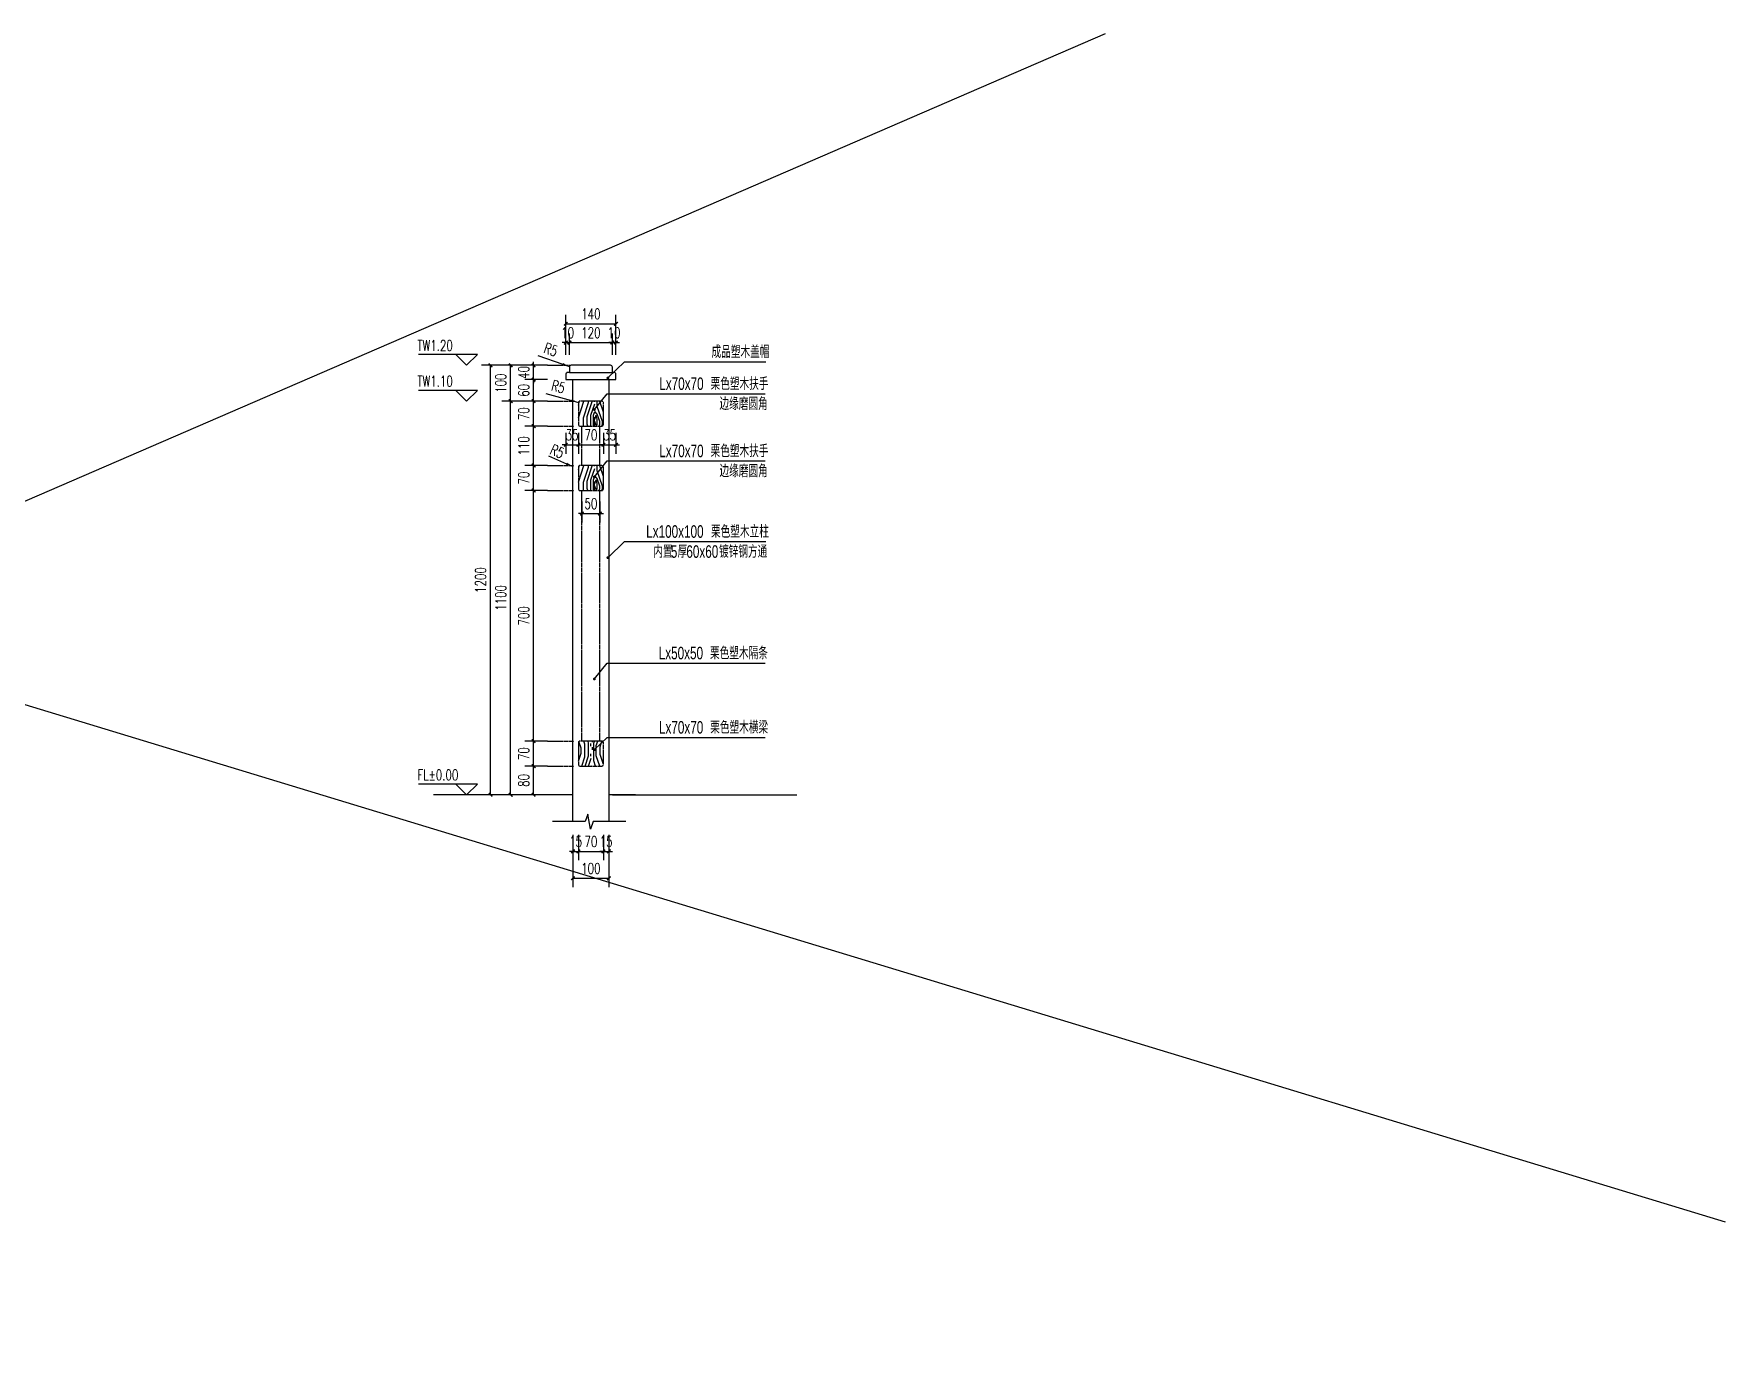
# Model space of a CAD drawing. Extents: x 89279 to 111786, y 534 to 10463.
# Drawn here: x 107062 to 111786, y 534 to 4215 of the extents above; entities that cross this region are included whole.
import ezdxf

# ---------------------------------------------------------------- set-up
doc = ezdxf.new("R2010")
doc.units = 0
doc.header["$LTSCALE"] = 10
doc.header["$MEASUREMENT"] = 0
doc.linetypes.add('DASH', pattern=[0.35, 0.25, -0.1])
for name, color, linetype in [('00-Palm-填充', 8, 'Continuous'), ('00-园建', 4, 'Continuous'), ('00-立面细', 2, 'Continuous'), ('DIM_LEAD', 3, 'Continuous'), ('DIM_SYMB', 3, 'Continuous'), ('PUB_DIM', 3, 'Continuous'), ('PUB_TEXT', 7, 'Continuous'), ('次要园建层', 1, 'Continuous')]:
    doc.layers.add(name, color=color, linetype=linetype)
doc.styles.add('_TCH_DIM', font='SIMPLEX', dxfattribs={"bigfont": 'GBCBIG'})
doc.styles.add('_TCH_DIM_T3', font='SIMPLEX', dxfattribs={"width": 0.705882, "bigfont": 'GBCBIG'})
doc.styles.add('PALMstyle', font='HAIWENRS', dxfattribs={"width": 0.7, "bigfont": 'HZTXT'})
doc.dimstyles.new('_TCH_ARCH&&10', dxfattribs={"dimtxt": 29.75, "dimasz": 10, "dimexe": 25, "dimexo": 30, "dimgap": 12.625, "dimtad": 1, "dimdec": 0, "dimzin": 0, "dimdsep": 46, "dimtxsty": '_TCH_DIM_T3', "dimblk": 'ARCHTICK', "dimcen": 0.09, "dimclrt": 7, "dimazin": 2, "dimtfac": 1, "dimtdec": 0, "dimtix": 1, "dimtmove": 2, "dimatfit": 3, "dimfxl": 0, "dimtolj": 1, "dimtzin": 0, "dimarcsym": 0})

# ---------------------------------------------------------------- blocks, each defined once
blk = doc.blocks.new('_ArchTick')
at = {"color": 0, "linetype": 'ByBlock', "const_width": 0.4}
blk.add_lwpolyline([(-0.5, -0.5), (0.5, 0.5)], dxfattribs=at)
blk = doc.blocks.new('*D130')
at = {"layer": 'Defpoints', "color": 0, "transparency": 16777216}
for p in [(108458, 3288.8), (108526.4, 3288.8), (108526.4, 3248.8)]:
    blk.add_point(p, dxfattribs=at)
at = {"layer": 'PUB_DIM', "color": 0, "lineweight": -2, "transparency": 16777216}
for p, q in [((108496.4, 3288.8), (108433, 3288.8)), ((108458, 3288.8), (108458, 3298.8)), ((108458, 3248.8), (108458, 3288.8)), ((108496.4, 3248.8), (108433, 3248.8)), ((108458, 3248.8), (108458, 3238.8))]:
    blk.add_line(p, q, dxfattribs=at)
at = {"layer": 'PUB_DIM', "color": 0, "lineweight": -2, "transparency": 16777216, "xscale": 10, "yscale": 10, "zscale": 10}
for p, rotation in [((108458, 3288.8), 270), ((108458, 3248.8), 90)]:
    blk.add_blockref('_ArchTick', p, dxfattribs=dict(at, rotation=rotation))
at = {"layer": 'PUB_DIM', "color": 7, "transparency": 16777216, "insert": (108430.5, 3268.8), "char_height": 29.75, "attachment_point": 5, "rotation": 90, "style": '_TCH_DIM_T3'}
blk.add_mtext('\\A1;40', dxfattribs=at)
blk = doc.blocks.new('*D131')
at = {"layer": 'Defpoints', "color": 0, "transparency": 16777216}
for p in [(108458, 3248.8), (108526.4, 3248.8), (108526.4, 3188.8)]:
    blk.add_point(p, dxfattribs=at)
at = {"layer": 'PUB_DIM', "color": 0, "lineweight": -2, "transparency": 16777216}
for p, q in [((108496.4, 3248.8), (108433, 3248.8)), ((108458, 3188.8), (108458, 3248.8)), ((108496.4, 3188.8), (108433, 3188.8))]:
    blk.add_line(p, q, dxfattribs=at)
at = {"layer": 'PUB_DIM', "color": 0, "lineweight": -2, "transparency": 16777216, "xscale": 10, "yscale": 10, "zscale": 10}
for p, rotation in [((108458, 3248.8), 90), ((108458, 3188.8), 270)]:
    blk.add_blockref('_ArchTick', p, dxfattribs=dict(at, rotation=rotation))
at = {"layer": 'PUB_DIM', "color": 7, "transparency": 16777216, "insert": (108430.5, 3218.8), "char_height": 29.75, "attachment_point": 5, "rotation": 90, "style": '_TCH_DIM_T3'}
blk.add_mtext('\\A1;60', dxfattribs=at)
blk = doc.blocks.new('*D132')
at = {"layer": 'Defpoints', "color": 0, "transparency": 16777216}
for p in [(108458, 3188.8), (108526.4, 3188.8), (108526.4, 3118.8)]:
    blk.add_point(p, dxfattribs=at)
at = {"layer": 'PUB_DIM', "color": 0, "lineweight": -2, "transparency": 16777216}
for p, q in [((108496.4, 3188.8), (108433, 3188.8)), ((108458, 3118.8), (108458, 3188.8)), ((108496.4, 3118.8), (108433, 3118.8))]:
    blk.add_line(p, q, dxfattribs=at)
at = {"layer": 'PUB_DIM', "color": 0, "lineweight": -2, "transparency": 16777216, "xscale": 10, "yscale": 10, "zscale": 10}
for p, rotation in [((108458, 3188.8), 90), ((108458, 3118.8), 270)]:
    blk.add_blockref('_ArchTick', p, dxfattribs=dict(at, rotation=rotation))
at = {"layer": 'PUB_DIM', "color": 7, "transparency": 16777216, "insert": (108430.5, 3153.8), "char_height": 29.75, "attachment_point": 5, "rotation": 90, "style": '_TCH_DIM_T3'}
blk.add_mtext('\\A1;70', dxfattribs=at)
blk = doc.blocks.new('*D133')
at = {"layer": 'Defpoints', "color": 0, "transparency": 16777216}
for p in [(108458, 3118.8), (108526.4, 3118.8), (108526.4, 3008.8)]:
    blk.add_point(p, dxfattribs=at)
at = {"layer": 'PUB_DIM', "color": 0, "lineweight": -2, "transparency": 16777216}
for p, q in [((108496.4, 3118.8), (108433, 3118.8)), ((108458, 3008.8), (108458, 3118.8)), ((108496.4, 3008.8), (108433, 3008.8))]:
    blk.add_line(p, q, dxfattribs=at)
at = {"layer": 'PUB_DIM', "color": 0, "lineweight": -2, "transparency": 16777216, "xscale": 10, "yscale": 10, "zscale": 10}
for p, rotation in [((108458, 3118.8), 90), ((108458, 3008.8), 270)]:
    blk.add_blockref('_ArchTick', p, dxfattribs=dict(at, rotation=rotation))
at = {"layer": 'PUB_DIM', "color": 7, "transparency": 16777216, "insert": (108430.5, 3063.8), "char_height": 29.75, "attachment_point": 5, "rotation": 90, "style": '_TCH_DIM_T3'}
blk.add_mtext('\\A1;110', dxfattribs=at)
blk = doc.blocks.new('*D134')
at = {"layer": 'Defpoints', "color": 0, "transparency": 16777216}
for p in [(108458, 3008.8), (108526.4, 3008.8), (108526.4, 2938.8)]:
    blk.add_point(p, dxfattribs=at)
at = {"layer": 'PUB_DIM', "color": 0, "lineweight": -2, "transparency": 16777216}
for p, q in [((108496.4, 3008.8), (108433, 3008.8)), ((108458, 2938.8), (108458, 3008.8)), ((108496.4, 2938.8), (108433, 2938.8))]:
    blk.add_line(p, q, dxfattribs=at)
at = {"layer": 'PUB_DIM', "color": 0, "lineweight": -2, "transparency": 16777216, "xscale": 10, "yscale": 10, "zscale": 10}
for p, rotation in [((108458, 3008.8), 90), ((108458, 2938.8), 270)]:
    blk.add_blockref('_ArchTick', p, dxfattribs=dict(at, rotation=rotation))
at = {"layer": 'PUB_DIM', "color": 7, "transparency": 16777216, "insert": (108430.5, 2973.8), "char_height": 29.75, "attachment_point": 5, "rotation": 90, "style": '_TCH_DIM_T3'}
blk.add_mtext('\\A1;70', dxfattribs=at)
blk = doc.blocks.new('*D135')
at = {"layer": 'Defpoints', "color": 0, "transparency": 16777216}
for p in [(108458, 2938.8), (108526.4, 2938.8), (108526.4, 2238.8)]:
    blk.add_point(p, dxfattribs=at)
at = {"layer": 'PUB_DIM', "color": 0, "lineweight": -2, "transparency": 16777216}
for p, q in [((108496.4, 2938.8), (108433, 2938.8)), ((108458, 2238.8), (108458, 2938.8)), ((108496.4, 2238.8), (108433, 2238.8))]:
    blk.add_line(p, q, dxfattribs=at)
at = {"layer": 'PUB_DIM', "color": 0, "lineweight": -2, "transparency": 16777216, "xscale": 10, "yscale": 10, "zscale": 10}
for p, rotation in [((108458, 2938.8), 90), ((108458, 2238.8), 270)]:
    blk.add_blockref('_ArchTick', p, dxfattribs=dict(at, rotation=rotation))
at = {"layer": 'PUB_DIM', "color": 7, "transparency": 16777216, "insert": (108430.5, 2588.8), "char_height": 29.75, "attachment_point": 5, "rotation": 90, "style": '_TCH_DIM_T3'}
blk.add_mtext('\\A1;700', dxfattribs=at)
blk = doc.blocks.new('*D136')
at = {"layer": 'Defpoints', "color": 0, "transparency": 16777216}
for p in [(108458, 2238.8), (108526.4, 2238.8), (108526.4, 2168.8)]:
    blk.add_point(p, dxfattribs=at)
at = {"layer": 'PUB_DIM', "color": 0, "lineweight": -2, "transparency": 16777216}
for p, q in [((108496.4, 2238.8), (108433, 2238.8)), ((108458, 2168.8), (108458, 2238.8)), ((108496.4, 2168.8), (108433, 2168.8))]:
    blk.add_line(p, q, dxfattribs=at)
at = {"layer": 'PUB_DIM', "color": 0, "lineweight": -2, "transparency": 16777216, "xscale": 10, "yscale": 10, "zscale": 10}
for p, rotation in [((108458, 2238.8), 90), ((108458, 2168.8), 270)]:
    blk.add_blockref('_ArchTick', p, dxfattribs=dict(at, rotation=rotation))
at = {"layer": 'PUB_DIM', "color": 7, "transparency": 16777216, "insert": (108430.5, 2203.8), "char_height": 29.75, "attachment_point": 5, "rotation": 90, "style": '_TCH_DIM_T3'}
blk.add_mtext('\\A1;70', dxfattribs=at)
blk = doc.blocks.new('*D137')
at = {"layer": 'Defpoints', "color": 0, "transparency": 16777216}
for p in [(108458, 2168.8), (108526.4, 2168.8), (108526.4, 2088.8)]:
    blk.add_point(p, dxfattribs=at)
at = {"layer": 'PUB_DIM', "color": 0, "lineweight": -2, "transparency": 16777216}
for p, q in [((108496.4, 2168.8), (108433, 2168.8)), ((108458, 2088.8), (108458, 2168.8)), ((108496.4, 2088.8), (108433, 2088.8))]:
    blk.add_line(p, q, dxfattribs=at)
at = {"layer": 'PUB_DIM', "color": 0, "lineweight": -2, "transparency": 16777216, "xscale": 10, "yscale": 10, "zscale": 10}
for p, rotation in [((108458, 2168.8), 90), ((108458, 2088.8), 270)]:
    blk.add_blockref('_ArchTick', p, dxfattribs=dict(at, rotation=rotation))
at = {"layer": 'PUB_DIM', "color": 7, "transparency": 16777216, "insert": (108430.5, 2128.8), "char_height": 29.75, "attachment_point": 5, "rotation": 90, "style": '_TCH_DIM_T3'}
blk.add_mtext('\\A1;80', dxfattribs=at)
blk = doc.blocks.new('*D138')
at = {"layer": 'Defpoints', "color": 0, "transparency": 16777216}
for p in [(108393.8, 3288.8), (108493.9, 3288.8), (108493.9, 3188.8)]:
    blk.add_point(p, dxfattribs=at)
at = {"layer": 'PUB_DIM', "color": 0, "lineweight": -2, "transparency": 16777216}
for p, q in [((108463.9, 3288.8), (108368.8, 3288.8)), ((108393.8, 3188.8), (108393.8, 3288.8)), ((108463.9, 3188.8), (108368.8, 3188.8))]:
    blk.add_line(p, q, dxfattribs=at)
at = {"layer": 'PUB_DIM', "color": 0, "lineweight": -2, "transparency": 16777216, "xscale": 10, "yscale": 10, "zscale": 10}
for p, rotation in [((108393.8, 3288.8), 90), ((108393.8, 3188.8), 270)]:
    blk.add_blockref('_ArchTick', p, dxfattribs=dict(at, rotation=rotation))
at = {"layer": 'PUB_DIM', "color": 7, "transparency": 16777216, "insert": (108366.3, 3238.8), "char_height": 29.75, "attachment_point": 5, "rotation": 90, "style": '_TCH_DIM_T3'}
blk.add_mtext('\\A1;100', dxfattribs=at)
blk = doc.blocks.new('*D139')
at = {"layer": 'Defpoints', "color": 0, "transparency": 16777216}
for p in [(108393.8, 3188.8), (108493.9, 3188.8), (108493.9, 2088.8)]:
    blk.add_point(p, dxfattribs=at)
at = {"layer": 'PUB_DIM', "color": 0, "lineweight": -2, "transparency": 16777216}
for p, q in [((108463.9, 3188.8), (108368.8, 3188.8)), ((108393.8, 2088.8), (108393.8, 3188.8)), ((108463.9, 2088.8), (108368.8, 2088.8))]:
    blk.add_line(p, q, dxfattribs=at)
at = {"layer": 'PUB_DIM', "color": 0, "lineweight": -2, "transparency": 16777216, "xscale": 10, "yscale": 10, "zscale": 10}
for p, rotation in [((108393.8, 3188.8), 90), ((108393.8, 2088.8), 270)]:
    blk.add_blockref('_ArchTick', p, dxfattribs=dict(at, rotation=rotation))
at = {"layer": 'PUB_DIM', "color": 7, "transparency": 16777216, "insert": (108366.3, 2638.8), "char_height": 29.75, "attachment_point": 5, "rotation": 90, "style": '_TCH_DIM_T3'}
blk.add_mtext('\\A1;1100', dxfattribs=at)
blk = doc.blocks.new('*D140')
at = {"layer": 'Defpoints', "color": 0, "transparency": 16777216}
for p in [(108337.5, 3288.8), (108437.6, 3288.8), (108437.6, 2088.8)]:
    blk.add_point(p, dxfattribs=at)
at = {"layer": 'PUB_DIM', "color": 0, "lineweight": -2, "transparency": 16777216}
for p, q in [((108407.6, 3288.8), (108312.5, 3288.8)), ((108337.5, 2088.8), (108337.5, 3288.8)), ((108407.6, 2088.8), (108312.5, 2088.8))]:
    blk.add_line(p, q, dxfattribs=at)
at = {"layer": 'PUB_DIM', "color": 0, "lineweight": -2, "transparency": 16777216, "xscale": 10, "yscale": 10, "zscale": 10}
for p, rotation in [((108337.5, 3288.8), 90), ((108337.5, 2088.8), 270)]:
    blk.add_blockref('_ArchTick', p, dxfattribs=dict(at, rotation=rotation))
at = {"layer": 'PUB_DIM', "color": 7, "transparency": 16777216, "insert": (108310, 2688.8), "char_height": 29.75, "attachment_point": 5, "rotation": 90, "style": '_TCH_DIM_T3'}
blk.add_mtext('\\A1;1200', dxfattribs=at)
blk = doc.blocks.new('*D141')
at = {"layer": 'Defpoints', "color": 0, "transparency": 16777216}
for p in [(108687.9, 3404.9), (108547.9, 3335.6), (108687.9, 3335.6)]:
    blk.add_point(p, dxfattribs=at)
at = {"layer": 'PUB_DIM', "color": 0, "lineweight": -2, "transparency": 16777216}
for p, q in [((108547.9, 3365.6), (108547.9, 3429.9)), ((108547.9, 3404.9), (108687.9, 3404.9)), ((108687.9, 3365.6), (108687.9, 3429.9))]:
    blk.add_line(p, q, dxfattribs=at)
at = {"layer": 'PUB_DIM', "color": 0, "lineweight": -2, "transparency": 16777216, "xscale": 10, "yscale": 10, "zscale": 10, "rotation": 180}
blk.add_blockref('_ArchTick', (108547.9, 3404.9), dxfattribs=at)
at = {"layer": 'PUB_DIM', "color": 0, "lineweight": -2, "transparency": 16777216, "xscale": 10, "yscale": 10, "zscale": 10}
blk.add_blockref('_ArchTick', (108687.9, 3404.9), dxfattribs=at)
at = {"layer": 'PUB_DIM', "color": 7, "transparency": 16777216, "insert": (108617.9, 3432.4), "char_height": 29.75, "attachment_point": 5, "style": '_TCH_DIM_T3'}
blk.add_mtext('\\A1;140', dxfattribs=at)
blk = doc.blocks.new('*D142')
at = {"layer": 'Defpoints', "color": 0, "transparency": 16777216}
for p in [(108557.9, 3352.3), (108547.9, 3287.9), (108557.9, 3287.9)]:
    blk.add_point(p, dxfattribs=at)
at = {"layer": 'PUB_DIM', "color": 0, "lineweight": -2, "transparency": 16777216}
for p, q in [((108547.9, 3317.9), (108547.9, 3377.3)), ((108557.9, 3317.9), (108557.9, 3377.3)), ((108547.9, 3352.3), (108537.9, 3352.3)), ((108547.9, 3352.3), (108557.9, 3352.3)), ((108557.9, 3352.3), (108567.9, 3352.3))]:
    blk.add_line(p, q, dxfattribs=at)
at = {"layer": 'PUB_DIM', "color": 0, "lineweight": -2, "transparency": 16777216, "xscale": 10, "yscale": 10, "zscale": 10}
blk.add_blockref('_ArchTick', (108547.9, 3352.3), dxfattribs=at)
at = {"layer": 'PUB_DIM', "color": 0, "lineweight": -2, "transparency": 16777216, "xscale": 10, "yscale": 10, "zscale": 10, "rotation": 180}
blk.add_blockref('_ArchTick', (108557.9, 3352.3), dxfattribs=at)
at = {"layer": 'PUB_DIM', "color": 7, "transparency": 16777216, "insert": (108552.9, 3379.8), "char_height": 29.75, "attachment_point": 5, "style": '_TCH_DIM_T3'}
blk.add_mtext('\\A1;10', dxfattribs=at)
blk = doc.blocks.new('*D143')
at = {"layer": 'Defpoints', "color": 0, "transparency": 16777216}
for p in [(108677.9, 3352.3), (108557.9, 3287.9), (108677.9, 3287.9)]:
    blk.add_point(p, dxfattribs=at)
at = {"layer": 'PUB_DIM', "color": 0, "lineweight": -2, "transparency": 16777216}
for p, q in [((108557.9, 3317.9), (108557.9, 3377.3)), ((108677.9, 3317.9), (108677.9, 3377.3)), ((108557.9, 3352.3), (108677.9, 3352.3))]:
    blk.add_line(p, q, dxfattribs=at)
at = {"layer": 'PUB_DIM', "color": 0, "lineweight": -2, "transparency": 16777216, "xscale": 10, "yscale": 10, "zscale": 10, "rotation": 180}
blk.add_blockref('_ArchTick', (108557.9, 3352.3), dxfattribs=at)
at = {"layer": 'PUB_DIM', "color": 0, "lineweight": -2, "transparency": 16777216, "xscale": 10, "yscale": 10, "zscale": 10}
blk.add_blockref('_ArchTick', (108677.9, 3352.3), dxfattribs=at)
at = {"layer": 'PUB_DIM', "color": 7, "transparency": 16777216, "insert": (108617.9, 3379.8), "char_height": 29.75, "attachment_point": 5, "style": '_TCH_DIM_T3'}
blk.add_mtext('\\A1;120', dxfattribs=at)
blk = doc.blocks.new('*D144')
at = {"layer": 'Defpoints', "color": 0, "transparency": 16777216}
for p in [(108687.9, 3352.3), (108677.9, 3287.9), (108687.9, 3287.9)]:
    blk.add_point(p, dxfattribs=at)
at = {"layer": 'PUB_DIM', "color": 0, "lineweight": -2, "transparency": 16777216}
for p, q in [((108677.9, 3317.9), (108677.9, 3377.3)), ((108687.9, 3317.9), (108687.9, 3377.3)), ((108677.9, 3352.3), (108667.9, 3352.3)), ((108677.9, 3352.3), (108687.9, 3352.3)), ((108687.9, 3352.3), (108697.9, 3352.3))]:
    blk.add_line(p, q, dxfattribs=at)
at = {"layer": 'PUB_DIM', "color": 0, "lineweight": -2, "transparency": 16777216, "xscale": 10, "yscale": 10, "zscale": 10}
blk.add_blockref('_ArchTick', (108677.9, 3352.3), dxfattribs=at)
at = {"layer": 'PUB_DIM', "color": 0, "lineweight": -2, "transparency": 16777216, "xscale": 10, "yscale": 10, "zscale": 10, "rotation": 180}
blk.add_blockref('_ArchTick', (108687.9, 3352.3), dxfattribs=at)
at = {"layer": 'PUB_DIM', "color": 7, "transparency": 16777216, "insert": (108682.9, 3379.8), "char_height": 29.75, "attachment_point": 5, "style": '_TCH_DIM_T3'}
blk.add_mtext('\\A1;10', dxfattribs=at)
blk = doc.blocks.new('*D145')
at = {"layer": 'Defpoints', "color": 0, "transparency": 16777216}
for p in [(108547.9, 3130.3), (108582.9, 3130.3), (108582.9, 3066.9)]:
    blk.add_point(p, dxfattribs=at)
at = {"layer": 'PUB_DIM', "color": 0, "lineweight": -2, "transparency": 16777216}
for p, q in [((108547.9, 3100.3), (108547.9, 3041.9)), ((108582.9, 3100.3), (108582.9, 3041.9)), ((108547.9, 3066.9), (108537.9, 3066.9)), ((108547.9, 3066.9), (108582.9, 3066.9)), ((108582.9, 3066.9), (108592.9, 3066.9))]:
    blk.add_line(p, q, dxfattribs=at)
at = {"layer": 'PUB_DIM', "color": 0, "lineweight": -2, "transparency": 16777216, "xscale": 10, "yscale": 10, "zscale": 10}
blk.add_blockref('_ArchTick', (108547.9, 3066.9), dxfattribs=at)
at = {"layer": 'PUB_DIM', "color": 0, "lineweight": -2, "transparency": 16777216, "xscale": 10, "yscale": 10, "zscale": 10, "rotation": 180}
blk.add_blockref('_ArchTick', (108582.9, 3066.9), dxfattribs=at)
at = {"layer": 'PUB_DIM', "color": 7, "transparency": 16777216, "insert": (108565.4, 3094.4), "char_height": 29.75, "attachment_point": 5, "style": '_TCH_DIM_T3'}
blk.add_mtext('\\A1;35', dxfattribs=at)
blk = doc.blocks.new('*D146')
at = {"layer": 'Defpoints', "color": 0, "transparency": 16777216}
for p in [(108582.9, 3130.3), (108652.9, 3130.3), (108652.9, 3066.9)]:
    blk.add_point(p, dxfattribs=at)
at = {"layer": 'PUB_DIM', "color": 0, "lineweight": -2, "transparency": 16777216}
for p, q in [((108582.9, 3100.3), (108582.9, 3041.9)), ((108652.9, 3100.3), (108652.9, 3041.9)), ((108582.9, 3066.9), (108652.9, 3066.9))]:
    blk.add_line(p, q, dxfattribs=at)
at = {"layer": 'PUB_DIM', "color": 0, "lineweight": -2, "transparency": 16777216, "xscale": 10, "yscale": 10, "zscale": 10, "rotation": 180}
blk.add_blockref('_ArchTick', (108582.9, 3066.9), dxfattribs=at)
at = {"layer": 'PUB_DIM', "color": 0, "lineweight": -2, "transparency": 16777216, "xscale": 10, "yscale": 10, "zscale": 10}
blk.add_blockref('_ArchTick', (108652.9, 3066.9), dxfattribs=at)
at = {"layer": 'PUB_DIM', "color": 7, "transparency": 16777216, "insert": (108617.9, 3094.4), "char_height": 29.75, "attachment_point": 5, "style": '_TCH_DIM_T3'}
blk.add_mtext('\\A1;70', dxfattribs=at)
blk = doc.blocks.new('*D147')
at = {"layer": 'Defpoints', "color": 0, "transparency": 16777216}
for p in [(108652.9, 3130.3), (108687.9, 3130.3), (108687.9, 3066.9)]:
    blk.add_point(p, dxfattribs=at)
at = {"layer": 'PUB_DIM', "color": 0, "lineweight": -2, "transparency": 16777216}
for p, q in [((108652.9, 3100.3), (108652.9, 3041.9)), ((108687.9, 3100.3), (108687.9, 3041.9)), ((108652.9, 3066.9), (108642.9, 3066.9)), ((108652.9, 3066.9), (108687.9, 3066.9)), ((108687.9, 3066.9), (108697.9, 3066.9))]:
    blk.add_line(p, q, dxfattribs=at)
at = {"layer": 'PUB_DIM', "color": 0, "lineweight": -2, "transparency": 16777216, "xscale": 10, "yscale": 10, "zscale": 10}
blk.add_blockref('_ArchTick', (108652.9, 3066.9), dxfattribs=at)
at = {"layer": 'PUB_DIM', "color": 0, "lineweight": -2, "transparency": 16777216, "xscale": 10, "yscale": 10, "zscale": 10, "rotation": 180}
blk.add_blockref('_ArchTick', (108687.9, 3066.9), dxfattribs=at)
at = {"layer": 'PUB_DIM', "color": 7, "transparency": 16777216, "insert": (108670.4, 3094.4), "char_height": 29.75, "attachment_point": 5, "style": '_TCH_DIM_T3'}
blk.add_mtext('\\A1;35', dxfattribs=at)
blk = doc.blocks.new('*D148')
at = {"layer": 'Defpoints', "color": 0, "transparency": 16777216}
for p in [(108592.9, 2938.4), (108642.9, 2938.4), (108642.9, 2874.7)]:
    blk.add_point(p, dxfattribs=at)
at = {"layer": 'PUB_DIM', "color": 0, "lineweight": -2, "transparency": 16777216}
for p, q in [((108592.9, 2908.4), (108592.9, 2849.7)), ((108642.9, 2908.4), (108642.9, 2849.7)), ((108592.9, 2874.7), (108582.9, 2874.7)), ((108592.9, 2874.7), (108642.9, 2874.7)), ((108642.9, 2874.7), (108652.9, 2874.7))]:
    blk.add_line(p, q, dxfattribs=at)
at = {"layer": 'PUB_DIM', "color": 0, "lineweight": -2, "transparency": 16777216, "xscale": 10, "yscale": 10, "zscale": 10}
blk.add_blockref('_ArchTick', (108592.9, 2874.7), dxfattribs=at)
at = {"layer": 'PUB_DIM', "color": 0, "lineweight": -2, "transparency": 16777216, "xscale": 10, "yscale": 10, "zscale": 10, "rotation": 180}
blk.add_blockref('_ArchTick', (108642.9, 2874.7), dxfattribs=at)
at = {"layer": 'PUB_DIM', "color": 7, "transparency": 16777216, "insert": (108617.9, 2902.2), "char_height": 29.75, "attachment_point": 5, "style": '_TCH_DIM_T3'}
blk.add_mtext('\\A1;50', dxfattribs=at)
blk = doc.blocks.new('*D149')
at = {"layer": 'Defpoints', "color": 0, "transparency": 16777216}
for p in [(108652.9, 2007.1), (108667.9, 2007.1), (108667.9, 1930.7)]:
    blk.add_point(p, dxfattribs=at)
at = {"layer": 'PUB_DIM', "color": 0, "lineweight": -2, "transparency": 16777216}
for p, q in [((108652.9, 1977.1), (108652.9, 1905.7)), ((108667.9, 1977.1), (108667.9, 1905.7)), ((108652.9, 1930.7), (108642.9, 1930.7)), ((108652.9, 1930.7), (108667.9, 1930.7)), ((108667.9, 1930.7), (108677.9, 1930.7))]:
    blk.add_line(p, q, dxfattribs=at)
at = {"layer": 'PUB_DIM', "color": 0, "lineweight": -2, "transparency": 16777216, "xscale": 10, "yscale": 10, "zscale": 10}
blk.add_blockref('_ArchTick', (108652.9, 1930.7), dxfattribs=at)
at = {"layer": 'PUB_DIM', "color": 0, "lineweight": -2, "transparency": 16777216, "xscale": 10, "yscale": 10, "zscale": 10, "rotation": 180}
blk.add_blockref('_ArchTick', (108667.9, 1930.7), dxfattribs=at)
at = {"layer": 'PUB_DIM', "color": 7, "transparency": 16777216, "insert": (108660.4, 1958.2), "char_height": 29.75, "attachment_point": 5, "style": '_TCH_DIM_T3'}
blk.add_mtext('\\A1;15', dxfattribs=at)
blk = doc.blocks.new('*D150')
at = {"layer": 'Defpoints', "color": 0, "transparency": 16777216}
for p in [(108582.9, 2007.1), (108652.9, 2007.1), (108652.9, 1930.7)]:
    blk.add_point(p, dxfattribs=at)
at = {"layer": 'PUB_DIM', "color": 0, "lineweight": -2, "transparency": 16777216}
for p, q in [((108582.9, 1977.1), (108582.9, 1905.7)), ((108652.9, 1977.1), (108652.9, 1905.7)), ((108582.9, 1930.7), (108652.9, 1930.7))]:
    blk.add_line(p, q, dxfattribs=at)
at = {"layer": 'PUB_DIM', "color": 0, "lineweight": -2, "transparency": 16777216, "xscale": 10, "yscale": 10, "zscale": 10, "rotation": 180}
blk.add_blockref('_ArchTick', (108582.9, 1930.7), dxfattribs=at)
at = {"layer": 'PUB_DIM', "color": 0, "lineweight": -2, "transparency": 16777216, "xscale": 10, "yscale": 10, "zscale": 10}
blk.add_blockref('_ArchTick', (108652.9, 1930.7), dxfattribs=at)
at = {"layer": 'PUB_DIM', "color": 7, "transparency": 16777216, "insert": (108617.9, 1958.2), "char_height": 29.75, "attachment_point": 5, "style": '_TCH_DIM_T3'}
blk.add_mtext('\\A1;70', dxfattribs=at)
blk = doc.blocks.new('*D151')
at = {"layer": 'Defpoints', "color": 0, "transparency": 16777216}
for p in [(108567.9, 2007.1), (108582.9, 2007.1), (108582.9, 1930.7)]:
    blk.add_point(p, dxfattribs=at)
at = {"layer": 'PUB_DIM', "color": 0, "lineweight": -2, "transparency": 16777216}
for p, q in [((108567.9, 1977.1), (108567.9, 1905.7)), ((108582.9, 1977.1), (108582.9, 1905.7)), ((108567.9, 1930.7), (108557.9, 1930.7)), ((108567.9, 1930.7), (108582.9, 1930.7)), ((108582.9, 1930.7), (108592.9, 1930.7))]:
    blk.add_line(p, q, dxfattribs=at)
at = {"layer": 'PUB_DIM', "color": 0, "lineweight": -2, "transparency": 16777216, "xscale": 10, "yscale": 10, "zscale": 10}
blk.add_blockref('_ArchTick', (108567.9, 1930.7), dxfattribs=at)
at = {"layer": 'PUB_DIM', "color": 0, "lineweight": -2, "transparency": 16777216, "xscale": 10, "yscale": 10, "zscale": 10, "rotation": 180}
blk.add_blockref('_ArchTick', (108582.9, 1930.7), dxfattribs=at)
at = {"layer": 'PUB_DIM', "color": 7, "transparency": 16777216, "insert": (108575.4, 1958.2), "char_height": 29.75, "attachment_point": 5, "style": '_TCH_DIM_T3'}
blk.add_mtext('\\A1;15', dxfattribs=at)
blk = doc.blocks.new('*D152')
at = {"layer": 'Defpoints', "color": 0, "transparency": 16777216}
for p in [(108567.9, 1966.6), (108667.9, 1966.6), (108667.9, 1855.4)]:
    blk.add_point(p, dxfattribs=at)
at = {"layer": 'PUB_DIM', "color": 0, "lineweight": -2, "transparency": 16777216}
for p, q in [((108567.9, 1936.6), (108567.9, 1830.4)), ((108667.9, 1936.6), (108667.9, 1830.4)), ((108567.9, 1855.4), (108667.9, 1855.4))]:
    blk.add_line(p, q, dxfattribs=at)
at = {"layer": 'PUB_DIM', "color": 0, "lineweight": -2, "transparency": 16777216, "xscale": 10, "yscale": 10, "zscale": 10, "rotation": 180}
blk.add_blockref('_ArchTick', (108567.9, 1855.4), dxfattribs=at)
at = {"layer": 'PUB_DIM', "color": 0, "lineweight": -2, "transparency": 16777216, "xscale": 10, "yscale": 10, "zscale": 10}
blk.add_blockref('_ArchTick', (108667.9, 1855.4), dxfattribs=at)
at = {"layer": 'PUB_DIM', "color": 7, "transparency": 16777216, "insert": (108617.9, 1882.9), "char_height": 29.75, "attachment_point": 5, "style": '_TCH_DIM_T3'}
blk.add_mtext('\\A1;100', dxfattribs=at)

msp = doc.modelspace()

# ---------------------------------------------------------------- hatches: boundary and pattern name
at = {"layer": '00-Palm-填充', "linetype": 'ByBlock'}
h = msp.add_hatch(dxfattribs=at)
h.set_pattern_fill('木纹03', color=256, scale=50, angle=45, style=0)
h.set_pattern_definition([(45, (20.61, -294.58), (1e-14, 141.42136), [5, -95]), (135, (24.14, -241.54), (-141.42136, 1e-14), [10, -90]), (90, (17.07, -262.76), (-70.71, 70.71), [7.07, -21.21, 7.07, -14.14, 49.5, -42.5]), (90, (20.61, -301.65), (-70.71068, 70.71068), [7.071, -14.142, 7.071, -113.1]), (90, (38.284, -269.83), (-70.71068, 70.71068), [7.071, -134.35036]), (90, (48.89, -266.29), (-70.71068, 70.71068), [7.071, -134.35036]), (90, (31.21, -269.83), (-70.71068, 70.71068), [7.071, -134.35036]), (90, (24.14, -269.83), (-70.71068, 70.71068), [14.142, -127.27936]), (90, (-11.21, -199.12), (-70.71068, 70.71068), [14.142, -127.27936]), (90, (13.536, -273.364), (-70.71068, 70.71068), [28.284, -113.13736]), (90, (6.464, -273.364), (-70.71068, 70.71068), [28.284, -113.13736]), (90, (31.21, -206.19), (-70.71068, 70.71068), [28.284, -113.13736]), (90, (-4.14, -269.83), (-70.71068, 70.71068), [21.2132, -120.20816]), (90, (-28.89, -273.364), (-70.71068, 70.71068), [21.2132, -120.20816]), (90, (-14.75, -273.364), (-70.71068, 70.71068), [21.2132, -120.20816]), (90, (10, -206.19), (-70.71068, 70.71068), [35.35534, -106.06602]), (90, (-0.61, -209.725), (-70.71068, 70.71068), [35.35534, -106.06602]), (90, (24.14, -220.33), (-70.71068, 70.71068), [49.497475, -91.92388]), (71.56505, (20.607, -280.436), (70.710678, 70.710678), [11.18034, -212.42646]), (71.56505, (13.536, -245.08), (70.710678, 70.710678), [11.18034, -212.42646]), (71.56505, (17.07, -255.687), (70.710678, 70.710678), [11.18034, -212.42646]), (71.56505, (24.14, -291.04), (70.710678, 70.710678), [22.36068, -201.24612]), (71.56505, (6.464, -245.08), (70.710678, 70.710678), [33.54102, -190.06578]), (71.56505, (-4.14, -248.616), (70.710678, 70.710678), [44.72136, -178.88544]), (71.56505, (-14.75, -252.15), (70.710678, 70.710678), [44.72136, -178.88544]), (71.56505, (-46.57, -241.545), (70.710678, 70.710678), [44.72136, -178.88544]), (71.56505, (-39.497, -248.616), (70.710678, 70.710678), [55.9017, -167.7051]), (71.56505, (-28.89, -252.15), (70.710678, 70.710678), [55.9017, -167.7051]), (108.43495, (24.14, -255.687), (-70.710678, 70.710678), [11.18034, -212.42646]), (108.43495, (20.607, -273.364), (-70.710678, 70.710678), [11.18034, -212.42646]), (108.43495, (20.607, -294.578), (-70.710678, 70.710678), [22.36068, -201.24612]), (108.43495, (31.213, -262.76), (-70.710678, 70.710678), [22.36068, -201.24612]), (108.43495, (17.07, -305.184), (-70.710678, 70.710678), [33.54102, -190.06578]), (108.43495, (10, -312.255), (-70.710678, 70.710678), [44.72136, -178.88544]), (108.43495, (70.104, -245.08), (-70.710678, 70.710678), [44.72136, -178.88544]), (108.43495, (38.284, -262.76), (-70.710678, 70.710678), [44.72136, -178.88544]), (108.43495, (59.497, -255.687), (-70.710678, 70.710678), [55.9017, -167.7051]), (108.43495, (48.89, -259.222), (-70.710678, 70.710678), [55.9017, -167.7051])])
edge = h.paths.add_edge_path()
edge.add_arc((108587.9, 3123.8), 5, 180, 270)
edge.add_line((108587.9, 3118.8), (108647.9, 3118.8))
edge.add_arc((108647.9, 3123.8), 5, 270, 360)
edge.add_line((108652.9, 3123.8), (108652.9, 3183.8))
edge.add_arc((108647.9, 3183.8), 5, 0, 90)
edge.add_line((108647.9, 3188.8), (108587.9, 3188.8))
edge.add_arc((108587.9, 3183.8), 5, 90, 180)
edge.add_line((108582.9, 3183.8), (108582.9, 3123.8))
h = msp.add_hatch(dxfattribs=at)
h.set_pattern_fill('木纹03', color=256, scale=50, angle=45, style=0)
h.set_pattern_definition([(45, (20.61, -474.58), (1e-14, 141.42136), [5, -95]), (135, (24.14, -421.54), (-141.42136, 1e-14), [10, -90]), (90, (17.07, -442.76), (-70.71, 70.71), [7.07, -21.21, 7.07, -14.14, 49.5, -42.5]), (90, (20.61, -481.65), (-70.71068, 70.71068), [7.071, -14.142, 7.071, -113.1]), (90, (38.284, -449.83), (-70.71068, 70.71068), [7.071, -134.35036]), (90, (48.89, -446.29), (-70.71068, 70.71068), [7.071, -134.35036]), (90, (31.21, -449.83), (-70.71068, 70.71068), [7.071, -134.35036]), (90, (24.14, -449.83), (-70.71068, 70.71068), [14.142, -127.27936]), (90, (-11.21, -379.12), (-70.71068, 70.71068), [14.142, -127.27936]), (90, (13.536, -453.364), (-70.71068, 70.71068), [28.284, -113.13736]), (90, (6.464, -453.364), (-70.71068, 70.71068), [28.284, -113.13736]), (90, (31.21, -386.19), (-70.71068, 70.71068), [28.284, -113.13736]), (90, (-4.14, -449.83), (-70.71068, 70.71068), [21.2132, -120.20816]), (90, (-28.89, -453.364), (-70.71068, 70.71068), [21.2132, -120.20816]), (90, (-14.75, -453.364), (-70.71068, 70.71068), [21.2132, -120.20816]), (90, (10, -386.19), (-70.71068, 70.71068), [35.35534, -106.06602]), (90, (-0.61, -389.725), (-70.71068, 70.71068), [35.35534, -106.06602]), (90, (24.14, -400.33), (-70.71068, 70.71068), [49.497475, -91.92388]), (71.56505, (20.607, -460.436), (70.710678, 70.710678), [11.18034, -212.42646]), (71.56505, (13.536, -425.08), (70.710678, 70.710678), [11.18034, -212.42646]), (71.56505, (17.07, -435.687), (70.710678, 70.710678), [11.18034, -212.42646]), (71.56505, (24.14, -471.04), (70.710678, 70.710678), [22.36068, -201.24612]), (71.56505, (6.464, -425.08), (70.710678, 70.710678), [33.54102, -190.06578]), (71.56505, (-4.14, -428.616), (70.710678, 70.710678), [44.72136, -178.88544]), (71.56505, (-14.75, -432.15), (70.710678, 70.710678), [44.72136, -178.88544]), (71.56505, (-46.57, -421.545), (70.710678, 70.710678), [44.72136, -178.88544]), (71.56505, (-39.497, -428.616), (70.710678, 70.710678), [55.9017, -167.7051]), (71.56505, (-28.89, -432.15), (70.710678, 70.710678), [55.9017, -167.7051]), (108.43495, (24.14, -435.687), (-70.710678, 70.710678), [11.18034, -212.42646]), (108.43495, (20.607, -453.364), (-70.710678, 70.710678), [11.18034, -212.42646]), (108.43495, (20.607, -474.578), (-70.710678, 70.710678), [22.36068, -201.24612]), (108.43495, (31.213, -442.76), (-70.710678, 70.710678), [22.36068, -201.24612]), (108.43495, (17.07, -485.184), (-70.710678, 70.710678), [33.54102, -190.06578]), (108.43495, (10, -492.255), (-70.710678, 70.710678), [44.72136, -178.88544]), (108.43495, (70.104, -425.08), (-70.710678, 70.710678), [44.72136, -178.88544]), (108.43495, (38.284, -442.76), (-70.710678, 70.710678), [44.72136, -178.88544]), (108.43495, (59.497, -435.687), (-70.710678, 70.710678), [55.9017, -167.7051]), (108.43495, (48.89, -439.222), (-70.710678, 70.710678), [55.9017, -167.7051])])
edge = h.paths.add_edge_path()
edge.add_arc((108587.9, 2943.8), 5, 180, 270)
edge.add_line((108587.9, 2938.8), (108647.9, 2938.8))
edge.add_arc((108647.9, 2943.8), 5, 270, 360)
edge.add_line((108652.9, 2943.8), (108652.9, 3003.8))
edge.add_arc((108647.9, 3003.8), 5, 0, 90)
edge.add_line((108647.9, 3008.8), (108587.9, 3008.8))
edge.add_arc((108587.9, 3003.8), 5, 90, 180)
edge.add_line((108582.9, 3003.8), (108582.9, 2943.8))
h = msp.add_hatch(dxfattribs=at)
h.set_pattern_fill('木纹03', color=256, scale=50, angle=45, style=0)
h.set_pattern_definition([(45, (10.61, -294.58), (1e-14, 141.42136), [5, -95]), (135, (14.14, -241.54), (-141.42136, 1e-14), [10, -90]), (90, (7.07, -262.76), (-70.71, 70.71), [7.07, -21.21, 7.07, -14.14, 49.5, -42.5]), (90, (10.61, -301.65), (-70.71068, 70.71068), [7.071, -14.142, 7.071, -113.1]), (90, (28.284, -269.83), (-70.71068, 70.71068), [7.071, -134.35036]), (90, (38.89, -266.29), (-70.71068, 70.71068), [7.071, -134.35036]), (90, (21.21, -269.83), (-70.71068, 70.71068), [7.071, -134.35036]), (90, (14.14, -269.83), (-70.71068, 70.71068), [14.142, -127.27936]), (90, (-21.21, -199.12), (-70.71068, 70.71068), [14.142, -127.27936]), (90, (3.536, -273.364), (-70.71068, 70.71068), [28.284, -113.13736]), (90, (-3.536, -273.364), (-70.71068, 70.71068), [28.284, -113.13736]), (90, (21.21, -206.19), (-70.71068, 70.71068), [28.284, -113.13736]), (90, (-14.14, -269.83), (-70.71068, 70.71068), [21.2132, -120.20816]), (90, (-38.89, -273.364), (-70.71068, 70.71068), [21.2132, -120.20816]), (90, (-24.75, -273.364), (-70.71068, 70.71068), [21.2132, -120.20816]), (90, (0, -206.19), (-70.71068, 70.71068), [35.35534, -106.06602]), (90, (-10.61, -209.725), (-70.71068, 70.71068), [35.35534, -106.06602]), (90, (14.14, -220.33), (-70.71068, 70.71068), [49.497475, -91.92388]), (71.56505, (10.607, -280.436), (70.710678, 70.710678), [11.18034, -212.42646]), (71.56505, (3.536, -245.08), (70.710678, 70.710678), [11.18034, -212.42646]), (71.56505, (7.07, -255.687), (70.710678, 70.710678), [11.18034, -212.42646]), (71.56505, (14.14, -291.04), (70.710678, 70.710678), [22.36068, -201.24612]), (71.56505, (-3.536, -245.08), (70.710678, 70.710678), [33.54102, -190.06578]), (71.56505, (-14.14, -248.616), (70.710678, 70.710678), [44.72136, -178.88544]), (71.56505, (-24.75, -252.15), (70.710678, 70.710678), [44.72136, -178.88544]), (71.56505, (-56.57, -241.545), (70.710678, 70.710678), [44.72136, -178.88544]), (71.56505, (-49.497, -248.616), (70.710678, 70.710678), [55.9017, -167.7051]), (71.56505, (-38.89, -252.15), (70.710678, 70.710678), [55.9017, -167.7051]), (108.43495, (14.14, -255.687), (-70.710678, 70.710678), [11.18034, -212.42646]), (108.43495, (10.607, -273.364), (-70.710678, 70.710678), [11.18034, -212.42646]), (108.43495, (10.607, -294.578), (-70.710678, 70.710678), [22.36068, -201.24612]), (108.43495, (21.213, -262.76), (-70.710678, 70.710678), [22.36068, -201.24612]), (108.43495, (7.07, -305.184), (-70.710678, 70.710678), [33.54102, -190.06578]), (108.43495, (0, -312.255), (-70.710678, 70.710678), [44.72136, -178.88544]), (108.43495, (60.104, -245.08), (-70.710678, 70.710678), [44.72136, -178.88544]), (108.43495, (28.284, -262.76), (-70.710678, 70.710678), [44.72136, -178.88544]), (108.43495, (49.497, -255.687), (-70.710678, 70.710678), [55.9017, -167.7051]), (108.43495, (38.89, -259.222), (-70.710678, 70.710678), [55.9017, -167.7051])])
edge = h.paths.add_edge_path()
edge.add_arc((108587.9, 2233.8), 5, 90, 180)
edge.add_line((108582.9, 2233.8), (108582.9, 2173.8))
edge.add_arc((108587.9, 2173.8), 5, 180, 270)
edge.add_line((108587.9, 2168.8), (108647.9, 2168.8))
edge.add_arc((108647.9, 2173.8), 5, 270, 360)
edge.add_line((108652.9, 2173.8), (108652.9, 2233.8))
edge.add_arc((108647.9, 2233.8), 5, 0, 90)
edge.add_line((108647.9, 2238.8), (108587.9, 2238.8))

# ---------------------------------------------------------------- linework, layer by layer
at = {"layer": '00-园建'}
msp.add_line((108557.9, 3268.8), (108677.9, 3268.8), dxfattribs=at)
for points in [[(110054.4, 4215.1), (101551.1, 534.1)], [(101176.3, 4124.7), (111786.1, 895.7)], [(108567.9, 2013.8), (108567.9, 3248.8)], [(108667.9, 3248.8), (108667.9, 2013.8)]]:
    msp.add_lwpolyline(points, dxfattribs=at)
msp.add_lwpolyline([(108687.9, 3263.8, 0.414214), (108682.9, 3268.8), (108677.9, 3268.8), (108677.9, 3283.8, 0.414214), (108672.9, 3288.8), (108562.9, 3288.8, 0.414214), (108557.9, 3283.8), (108557.9, 3268.8), (108552.9, 3268.8, 0.414214), (108547.9, 3263.8), (108547.9, 3248.8), (108687.9, 3248.8)], format="xyb", close=True, dxfattribs=at)
at = {"layer": '00-立面细', "linetype": 'DASH'}
for p, q in [((108592.9, 3008.8), (108592.9, 3118.8)), ((108642.9, 3008.8), (108642.9, 3118.8)), ((108592.9, 2238.8), (108592.9, 2938.8)), ((108642.9, 2238.8), (108642.9, 2938.8))]:
    msp.add_line(p, q, dxfattribs=at)
for points in [[(108587.9, 3118.8), (108647.9, 3118.8, 0.414214), (108652.9, 3123.8), (108652.9, 3183.8, 0.414214), (108647.9, 3188.8), (108587.9, 3188.8, 0.414214), (108582.9, 3183.8), (108582.9, 3123.8, 0.414214)], [(108587.9, 2938.8), (108647.9, 2938.8, 0.414214), (108652.9, 2943.8), (108652.9, 3003.8, 0.414214), (108647.9, 3008.8), (108587.9, 3008.8, 0.414214), (108582.9, 3003.8), (108582.9, 2943.8, 0.414214)], [(108587.9, 2168.8), (108647.9, 2168.8, 0.414214), (108652.9, 2173.8), (108652.9, 2233.8, 0.414214), (108647.9, 2238.8), (108587.9, 2238.8, 0.414214), (108582.9, 2233.8), (108582.9, 2173.8, 0.414214)]]:
    msp.add_lwpolyline(points, format="xyb", close=True, dxfattribs=at)
at = {"layer": 'DIM_LEAD'}
for p, q in [((108665.3, 3253.5), (108712, 3298.6)), ((108712, 3298.6), (109106.8, 3298.6)), ((108627.8, 3165.1), (108663.3, 3209.4)), ((108663.3, 3209.4), (109105, 3209.4)), ((108627.8, 2977.3), (108663.3, 3021.6)), ((108663.3, 3021.6), (109105, 3021.6)), ((108665.3, 2751.3), (108712, 2796.4)), ((108712, 2796.4), (109106.8, 2796.4)), ((108627.8, 2412.4), (108663.3, 2456.8)), ((108663.3, 2456.8), (109105, 2456.8)), ((108627.8, 2214.9), (108663.3, 2249.2)), ((108663.3, 2249.2), (109105, 2249.2))]:
    msp.add_line(p, q, dxfattribs=at)
at = {"layer": 'DIM_LEAD', "const_width": 4}
for points in [[(108663.9, 3252.1, 1), (108666.8, 3254.9, 1)], [(108626.5, 3163.5, 1), (108629, 3166.7, 1)], [(108626.5, 2975.7, 1), (108629, 2978.8, 1)], [(108663.9, 2749.9, 1), (108666.8, 2752.7, 1)], [(108626.5, 2410.9, 1), (108629, 2414, 1)], [(108626.3, 2213.5, 1), (108629.2, 2216.3, 1)]]:
    msp.add_lwpolyline(points, format="xyb", close=True, dxfattribs=at)
at = {"layer": 'DIM_SYMB'}
msp.add_lwpolyline([(108715.5, 2013.8), (108624.3, 2013.8), (108616.6, 1992.8), (108609.2, 2034.8), (108601.8, 2013.8), (108510.5, 2013.8)], dxfattribs=at)
at = {"layer": 'PUB_DIM'}
for p, q in [((108300.9, 3318.8), (108136.3, 3318.8)), ((108270.9, 3288.8), (108240.9, 3318.8)), ((108270.9, 3288.8), (108300.9, 3318.8)), ((108300.9, 3218.8), (108136.3, 3218.8)), ((108270.9, 3188.8), (108240.9, 3218.8)), ((108270.9, 3188.8), (108300.9, 3218.8)), ((108300.9, 2118.8), (108136.3, 2118.8)), ((108270.9, 2088.8), (108240.9, 2118.8)), ((108270.9, 2088.8), (108300.9, 2118.8))]:
    msp.add_line(p, q, dxfattribs=at)
for points in [[(108470.1, 3315.9), (108539.3, 3292), (108558.2, 3285.4)], [(108492, 3210.1), (108563.8, 3190.4), (108583.1, 3185.1)], [(108499.4, 3035.5), (108549.9, 3013.7), (108568.3, 3005.8)]]:
    msp.add_lwpolyline(points, dxfattribs=at)
at = {"layer": 'PUB_DIM', "color": 250, "linetype": 'DASH'}
for points in [[(108496.4, 3288.8), (108562.9, 3288.8)], [(108496.4, 3188.8), (108570.4, 3188.8)], [(108496.4, 3118.8), (108570.4, 3118.8)], [(108496.4, 3008.8), (108570.4, 3008.8)], [(108496.4, 2938.8), (108570.4, 2938.8)], [(108496.4, 2238.8), (108570.4, 2238.8)], [(108496.4, 2168.8), (108570.4, 2168.8)]]:
    msp.add_lwpolyline(points, dxfattribs=at)
at = {"layer": 'PUB_DIM'}
for points in [[(108539.3, 3292, 6.6, 0, 0), (108558.2, 3285.4, 0, 0, 0)], [(108563.8, 3190.4, 6.6, 0, 0), (108583.1, 3185.1, 0, 0, 0)], [(108549.9, 3013.7, 6.6, 0, 0), (108568.3, 3005.8, 0, 0, 0)]]:
    msp.add_lwpolyline(points, format="xyseb", dxfattribs=at)
at = {"layer": '次要园建层', "color": 4}
for points in [[(108567.9, 2088.8), (108178.3, 2088.8)], [(108742.9, 2088.8), (108667.9, 2088.8)], [(108677.9, 2088.8), (109192.9, 2088.8)]]:
    msp.add_lwpolyline(points, dxfattribs=at)

# ---------------------------------------------------------------- texts
at = {"layer": 'PUB_DIM', "color": 7, "style": '_TCH_DIM', "width": 0.705882}
for rotation, p in [(340.9, (108483.7, 3324.6)), (344.67, (108505, 3219.6)), (336.7192, (108501.2, 3042))]:
    msp.add_text('R5', height=29.75, rotation=rotation, dxfattribs=at).set_placement(p)
at = {"layer": 'PUB_TEXT'}
for s, height, style, width, p in [('TW1.20', 29.75, '_TCH_DIM', 0.705882, (108133.3, 3329.3)), ('成品塑木盖帽', 35, 'PALMstyle', 0.7, (108954.9, 3309.1)), ('TW1.10', 29.75, '_TCH_DIM', 0.705882, (108133.3, 3229.3)), ('Lx70x70', 35, 'PALMstyle', 0.7, (108808.9, 3219.9)), ('栗色塑木扶手', 35, 'PALMstyle', 0.7, (108952.2, 3219.9)), ('边缘磨圆角', 35, 'PALMstyle', 0.7, (108977, 3163.9)), ('栗色塑木扶手', 35, 'PALMstyle', 0.7, (108952.2, 3032.1)), ('Lx70x70', 35, 'PALMstyle', 0.7, (108808.9, 3032.1)), ('边缘磨圆角', 35, 'PALMstyle', 0.7, (108977, 2976.1)), ('Lx100x100', 35, 'PALMstyle', 0.7, (108772.4, 2806.9)), ('栗色塑木立柱', 35, 'PALMstyle', 0.7, (108953.4, 2806.9)), ('内置', 35, 'PALMstyle', 0.7, (108792.2, 2750.9)), ('厚', 35, 'PALMstyle', 0.7, (108860, 2750.9)), ('镀锌钢方通', 35, 'PALMstyle', 0.7, (108975.9, 2750.9)), ('5', 35, 'PALMstyle', 0.7, (108841.2, 2750.9)), ('60x60', 35, 'PALMstyle', 0.7, (108884.5, 2750.9)), ('栗色塑木隔条', 35, 'PALMstyle', 0.7, (108950.6, 2467.3)), ('Lx50x50', 35, 'PALMstyle', 0.7, (108807.4, 2467.3)), ('Lx70x70', 35, 'PALMstyle', 0.7, (108808, 2259.7)), ('栗色塑木横梁', 35, 'PALMstyle', 0.7, (108951.2, 2259.7)), ('FL%%P0.00', 29.75, '_TCH_DIM', 0.705882, (108133.3, 2129.3))]:
    msp.add_text(s, height=height, dxfattribs=dict(at, style=style, width=width)).set_placement(p)

# ---------------------------------------------------------------- dimensions: what is measured, and where the dimension line sits
at = {"layer": 'PUB_DIM'}
for p1, p2, distance, picture, middle in [((108547.9, 3335.6), (108687.9, 3335.6), 69.3, '*D141', (108617.9, 3432.4)), ((108547.9, 3287.9), (108557.9, 3287.9), 64.3, '*D142', (108552.9, 3379.8)), ((108557.9, 3287.9), (108677.9, 3287.9), 64.3, '*D143', (108617.9, 3379.8)), ((108677.9, 3287.9), (108687.9, 3287.9), 64.3, '*D144', (108682.9, 3379.8)), ((108437.6, 2088.8), (108437.6, 3288.8), 100.1, '*D140', (108310, 2688.8)), ((108493.9, 3188.8), (108493.9, 3288.8), 100.1, '*D138', (108366.3, 3238.8)), ((108526.4, 3248.8), (108526.4, 3288.8), 68.4, '*D130', (108430.5, 3268.8)), ((108526.4, 3188.8), (108526.4, 3248.8), 68.4, '*D131', (108430.5, 3218.8)), ((108493.9, 2088.8), (108493.9, 3188.8), 100.1, '*D139', (108366.3, 2638.8)), ((108526.4, 3118.8), (108526.4, 3188.8), 68.4, '*D132', (108430.5, 3153.8)), ((108526.4, 3008.8), (108526.4, 3118.8), 68.4, '*D133', (108430.5, 3063.8)), ((108547.9, 3130.3), (108582.9, 3130.3), -63.3, '*D145', (108565.4, 3094.4)), ((108582.9, 3130.3), (108652.9, 3130.3), -63.3, '*D146', (108617.9, 3094.4)), ((108652.9, 3130.3), (108687.9, 3130.3), -63.3, '*D147', (108670.4, 3094.4)), ((108526.4, 2938.8), (108526.4, 3008.8), 68.4, '*D134', (108430.5, 2973.8)), ((108526.4, 2238.8), (108526.4, 2938.8), 68.4, '*D135', (108430.5, 2588.8)), ((108592.9, 2938.4), (108642.9, 2938.4), -63.7, '*D148', (108617.9, 2902.2)), ((108526.4, 2168.8), (108526.4, 2238.8), 68.4, '*D136', (108430.5, 2203.8)), ((108526.4, 2088.8), (108526.4, 2168.8), 68.4, '*D137', (108430.5, 2128.8)), ((108567.9, 2007.1), (108582.9, 2007.1), -76.4, '*D151', (108575.4, 1958.2)), ((108582.9, 2007.1), (108652.9, 2007.1), -76.4, '*D150', (108617.9, 1958.2)), ((108652.9, 2007.1), (108667.9, 2007.1), -76.4, '*D149', (108660.4, 1958.2)), ((108567.9, 1966.6), (108667.9, 1966.6), -111.2, '*D152', (108617.9, 1882.9))]:
    dim = msp.add_aligned_dim(p1=p1, p2=p2, distance=distance, dimstyle='_TCH_ARCH&&10', dxfattribs=at)
    dim.commit()
    dim.dimension.update_dxf_attribs({"geometry": picture, "text_midpoint": middle})

doc.saveas('drawing.dxf')
